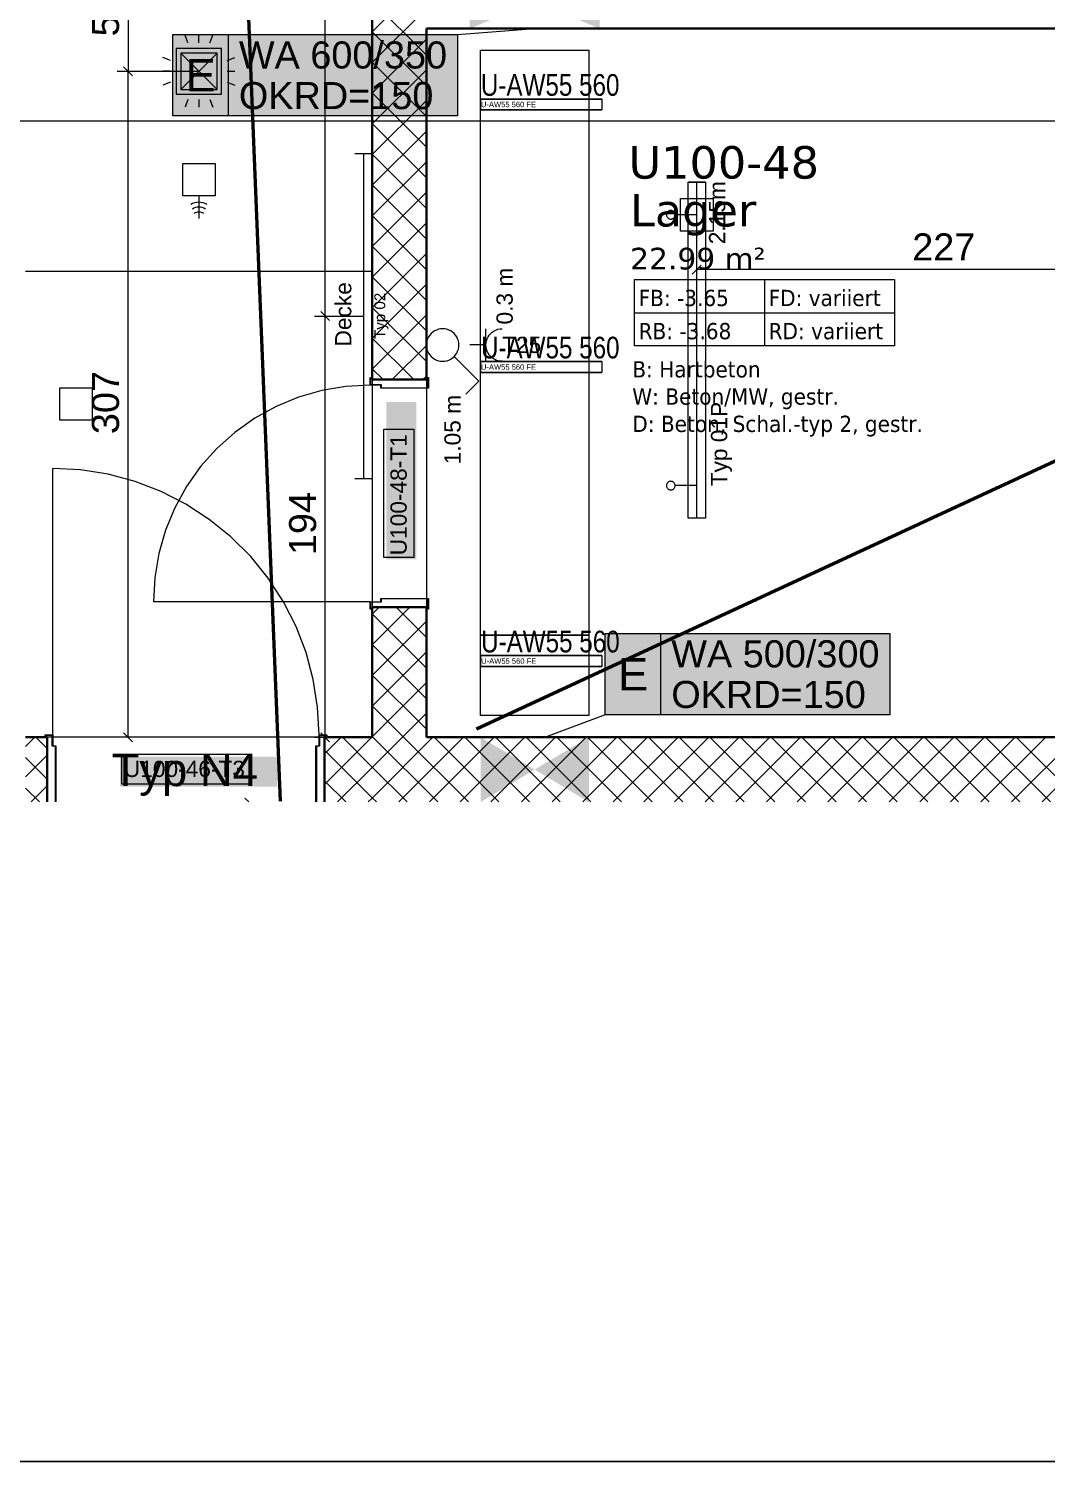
# Model space of a CAD drawing. Extents: x -1132 to 613, y -179 to 712.
# Drawn here: x -123.9 to -30, y -174.5 to -42.2 of the extents above; entities that cross this region are included whole.
import ezdxf
from ezdxf.lldxf.tags import DXFTag

# ---------------------------------------------------------------- set-up
doc = ezdxf.new("R2010")
doc.units = 0
doc.layers.get('0').update_dxf_attribs({"lineweight": 13})
for name, color, linetype, lineweight in [('A-AREA-____-IDEN', 7, 'Continuous', 5), ('A-DOOR-____-IDEN', 7, 'Continuous', 5), ('A-DOOR-____-OTLN', 7, 'Continuous', 9), ('A-DOOR-FRAM-MCUT', 7, 'Continuous', 9), ('A-DOOR-OPNG-OTLN', 7, 'Continuous', 9), ('A-FLOR-____-OTLN', 7, 'Continuous', 9), ('A-WALL-____-MCUT', 7, 'Continuous', 35), ('A-WALL-____-PATT', 7, 'Continuous', 35), ('S-GRID-____-OTLN', 7, 'Continuous', 5)]:
    doc.layers.add(name, color=color, linetype=linetype, lineweight=lineweight)
for name, color, linetype, lineweight, true_color in [('EL01_VVV_Mass', 7, 'Continuous', 13, 0xb2b200), ('EL01_WAN_Aussparung Wand', 7, 'Continuous', 13, 0x7f5f3f), ('EL01_WAN_Aussparung Wand Text', 7, 'Continuous', 13, 0x7f5f3f), ('EL01_WAN_Feuwehrfunktantenne', 7, 'Continuous', 13, 0x993300), ('EL01_WAN_Kraft', 1, 'Continuous', 13, 0xff0000), ('EL01_WAN_Leuchten', 7, 'Continuous', 13, 0x0080ff), ('EL01_WAN_Leuchtentyp', 7, 'Continuous', 13, 0x0099ff), ('EL01_WAN_Licht', 7, 'Continuous', 13, 0x0080ff), ('EL01_WAN_Notbeleuchtungentyp', 7, 'Continuous', 13, 0x009900), ('EL01_WAN_Trassen', 40, 'Continuous', 13, 0xffbf00), ('EL01_WAN_Trassen Befestigung', 7, 'Continuous', 13, 0xb2b200), ('X_Geometrie', 3, 'Continuous', 50, 0x00ff00)]:
    doc.layers.add(name, color=color, linetype=linetype, lineweight=lineweight, true_color=true_color)
doc.styles.get("Standard").update_dxf_attribs({"font": 'arial.ttf'})
tags = doc.linetypes.add('_Rasterlinie_', pattern=[0.375, 0.2, -0.05, 0.075, -0.05]).pattern_tags.tags
tags[10:11] = [DXFTag(74, 4), DXFTag(75, 0), DXFTag(340, '0'), DXFTag(46, 1.0), DXFTag(50, 0.0), DXFTag(44, 0.0), DXFTag(45, 0.0)]
tags[8:9] = [DXFTag(74, 4), DXFTag(75, 0), DXFTag(340, '0'), DXFTag(46, 1.0), DXFTag(50, 0.0), DXFTag(44, 0.0), DXFTag(45, 0.0)]
tags[6:7] = [DXFTag(74, 4), DXFTag(75, 0), DXFTag(340, '0'), DXFTag(46, 1.0), DXFTag(50, 0.0), DXFTag(44, 0.0), DXFTag(45, 0.0)]
tags[4:5] = [DXFTag(74, 4), DXFTag(75, 0), DXFTag(340, '0'), DXFTag(46, 1.0), DXFTag(50, 0.0), DXFTag(44, 0.0), DXFTag(45, 0.0)]
tags = doc.linetypes.add('Grundrissdarstellung Sturz', pattern=[0.25, 0.15, -0.05, 0, -0.05]).pattern_tags.tags
tags[10:11] = [DXFTag(74, 4), DXFTag(75, 0), DXFTag(340, '0'), DXFTag(46, 1.0), DXFTag(50, 0.0), DXFTag(44, 0.0), DXFTag(45, 0.0)]
tags[8:9] = [DXFTag(74, 4), DXFTag(75, 0), DXFTag(340, '0'), DXFTag(46, 1.0), DXFTag(50, 0.0), DXFTag(44, 0.0), DXFTag(45, 0.0)]
tags[6:7] = [DXFTag(74, 4), DXFTag(75, 0), DXFTag(340, '0'), DXFTag(46, 1.0), DXFTag(50, 0.0), DXFTag(44, 0.0), DXFTag(45, 0.0)]
tags[4:5] = [DXFTag(74, 4), DXFTag(75, 0), DXFTag(340, '0'), DXFTag(46, 1.0), DXFTag(50, 0.0), DXFTag(44, 0.0), DXFTag(45, 0.0)]

# ---------------------------------------------------------------- blocks, each defined once
blk = doc.blocks.new('Referenz-A0UNPDE96I', base_point=(-1115.89, -117.37))
at = {"layer": 'A-AREA-____-IDEN', "color": 0, "linetype": 'Continuous', "ltscale": 0.13}
for p, q in [((-68.01, -65.37), (-44.01, -65.37)), ((-68.01, -71.5), (-68.01, -65.37)), ((-56.01, -65.37), (-56.01, -71.5)), ((-44.01, -65.37), (-44.01, -71.5)), ((-68.01, -68.44), (-44.01, -68.44)), ((-44.01, -71.5), (-68.01, -71.5))]:
    blk.add_line(p, q, dxfattribs=at)
at = {"layer": 'A-DOOR-____-IDEN', "color": 0, "linetype": 'Continuous', "ltscale": 0.13}
for p, q in [((-91.15, -91.04), (-91.15, -79.2)), ((-91.15, -79.2), (-88.37, -79.2)), ((-88.37, -79.2), (-88.37, -91.04)), ((-88.37, -91.04), (-91.15, -91.04)), ((-115.34, -109.19), (-103.5, -109.19)), ((-115.34, -111.97), (-115.34, -109.19)), ((-103.5, -109.19), (-103.5, -111.97)), ((-103.5, -111.97), (-115.34, -111.97))]:
    blk.add_line(p, q, dxfattribs=at)
at = {"layer": 'A-DOOR-____-IDEN', "color": 7, "linetype": 'Continuous', "ltscale": 0.13, "true_color": 0xffffff}
for points in [[(-90.91, -91.22), (-88.15, -91.22), (-90.91, -76.68)], [(-88.15, -91.22), (-90.91, -76.68), (-88.15, -76.68)], [(-115.51, -112.19), (-100.97, -112.19), (-115.51, -109.43)], [(-100.97, -112.19), (-115.51, -109.43), (-100.97, -109.43)]]:
    blk.add_solid(points, dxfattribs=at)
at = {"layer": 'A-DOOR-____-OTLN', "color": 0, "linetype": 'Grundrissdarstellung Sturz', "ltscale": 0.13}
for p, q in [((-92.21, -74.62), (-92.21, -95.62)), ((-87.21, -74.62), (-87.21, -95.62))]:
    blk.add_line(p, q, dxfattribs=at)
at = {"layer": 'A-DOOR-FRAM-MCUT', "color": 0, "linetype": 'Continuous', "ltscale": 0.13}
for p, q in [((-92.41, -74.42), (-92.21, -74.42)), ((-92.41, -75.12), (-92.41, -74.42)), ((-91.41, -75.12), (-92.41, -75.12)), ((-92.37, -74.46), (-92.37, -75.08)), ((-92.21, -74.46), (-92.37, -74.46)), ((-92.37, -75.08), (-91.37, -75.08)), ((-91.41, -75.42), (-91.41, -75.12)), ((-91.37, -75.08), (-91.37, -75.38)), ((-91.37, -75.38), (-87.05, -75.38)), ((-87.21, -74.42), (-87.01, -74.42)), ((-87.05, -74.46), (-87.21, -74.46)), ((-87.05, -75.38), (-87.05, -74.46)), ((-87.01, -74.42), (-87.01, -75.42)), ((-87.01, -75.42), (-91.41, -75.42)), ((-92.41, -95.12), (-91.41, -95.12)), ((-92.41, -95.82), (-92.41, -95.12)), ((-92.37, -95.16), (-92.37, -95.78)), ((-91.37, -95.16), (-92.37, -95.16)), ((-91.41, -94.82), (-87.01, -94.82)), ((-91.41, -95.12), (-91.41, -94.82)), ((-91.37, -94.86), (-91.37, -95.16)), ((-87.05, -94.86), (-91.37, -94.86)), ((-87.05, -95.78), (-87.05, -94.86)), ((-87.01, -94.82), (-87.01, -95.82)), ((-92.21, -95.82), (-92.41, -95.82)), ((-92.37, -95.78), (-92.21, -95.78)), ((-87.21, -95.78), (-87.05, -95.78)), ((-87.01, -95.82), (-87.21, -95.82)), ((-122.41, -107.62), (-122.41, -107.42)), ((-122.41, -107.42), (-121.71, -107.42)), ((-122.37, -107.46), (-122.37, -107.62)), ((-121.75, -107.46), (-122.37, -107.46)), ((-121.75, -108.46), (-121.75, -107.46)), ((-121.71, -107.42), (-121.71, -108.42)), ((-121.71, -108.42), (-121.41, -108.42)), ((-121.41, -108.42), (-121.41, -113.6)), ((-97.41, -108.42), (-97.11, -108.42)), ((-97.41, -113.6), (-97.41, -108.42)), ((-97.11, -108.42), (-97.11, -107.42)), ((-97.11, -107.42), (-96.41, -107.42)), ((-97.07, -107.46), (-97.07, -108.46)), ((-96.45, -107.46), (-97.07, -107.46)), ((-96.45, -107.62), (-96.45, -107.46)), ((-96.41, -107.42), (-96.41, -107.62)), ((-121.45, -108.46), (-121.75, -108.46)), ((-121.45, -113.6), (-121.45, -108.46)), ((-97.37, -108.46), (-97.37, -113.6)), ((-97.07, -108.46), (-97.37, -108.46))]:
    blk.add_line(p, q, dxfattribs=at)
at = {"layer": 'A-DOOR-OPNG-OTLN', "color": 0, "linetype": 'Continuous', "ltscale": 0.13}
for p, q in [((-94.65, -75.25), (-96.87, -75.62)), ((-92.41, -75.12), (-94.65, -75.25)), ((-99.02, -76.24), (-101.09, -77.1)), ((-96.87, -75.62), (-99.02, -76.24)), ((-101.09, -77.1), (-103.06, -78.19)), ((-103.06, -78.19), (-104.88, -79.49)), ((-104.88, -79.49), (-106.56, -80.98)), ((-106.56, -80.98), (-108.05, -82.65)), ((-121.71, -107.42), (-121.71, -82.82)), ((-119.14, -82.96), (-121.71, -82.82)), ((-116.6, -83.36), (-119.14, -82.96)), ((-108.05, -82.65), (-109.35, -84.48)), ((-114.11, -84.03), (-116.6, -83.36)), ((-111.71, -84.95), (-114.11, -84.03)), ((-109.35, -84.48), (-110.43, -86.44)), ((-109.41, -86.12), (-111.71, -84.95)), ((-110.43, -86.44), (-111.29, -88.52)), ((-107.26, -87.52), (-109.41, -86.12)), ((-111.29, -88.52), (-111.91, -90.67)), ((-105.25, -89.14), (-107.26, -87.52)), ((-103.43, -90.96), (-105.25, -89.14)), ((-111.91, -90.67), (-112.29, -92.88)), ((-101.81, -92.96), (-103.43, -90.96)), ((-112.29, -92.88), (-112.41, -95.12)), ((-100.41, -95.12), (-101.81, -92.96)), ((-92.41, -95.12), (-112.41, -95.12)), ((-99.24, -97.42), (-100.41, -95.12)), ((-98.32, -99.82), (-99.24, -97.42)), ((-97.65, -102.31), (-98.32, -99.82)), ((-97.25, -104.85), (-97.65, -102.31)), ((-97.11, -107.42), (-97.25, -104.85))]:
    blk.add_line(p, q, dxfattribs=at)
at = {"layer": 'A-FLOR-____-OTLN', "color": 0, "linetype": 'Continuous', "ltscale": 0.13}
for p, q in [((-92.21, -64.63), (-124.21, -64.63)), ((-92.21, -74.62), (-92.21, -75.08)), ((-92.21, -75.12), (-92.21, -95.12)), ((-87.21, -74.62), (-87.21, -75.38)), ((-87.21, -75.42), (-87.21, -94.82)), ((-92.21, -95.16), (-92.21, -95.62)), ((-87.21, -94.86), (-87.21, -95.62)), ((-121.75, -107.62), (-122.21, -107.62)), ((-97.11, -107.62), (-121.71, -107.62)), ((-96.61, -107.62), (-97.07, -107.62))]:
    blk.add_line(p, q, dxfattribs=at)
at = {"layer": 'A-WALL-____-MCUT', "color": 0, "linetype": 'Continuous', "ltscale": 0.35}
for p, q in [((-92.21, 74.18), (-92.21, -74.62)), ((-87.21, -74.62), (-87.21, -42.22)), ((-87.21, -42.22), (53.39, -42.22)), ((-92.21, -74.62), (-87.21, -74.62)), ((-87.21, -95.62), (-92.21, -95.62)), ((-92.21, -95.62), (-92.21, -107.62)), ((-87.21, -107.62), (-87.21, -95.62)), ((-122.21, -107.62), (-124.21, -107.62)), ((-122.21, -113.6), (-122.21, -107.62)), ((-92.21, -107.62), (-96.61, -107.62)), ((-96.61, -107.62), (-96.61, -113.6)), ((53.39, -107.62), (-87.21, -107.62))]:
    blk.add_line(p, q, dxfattribs=at)
at = {"layer": 'A-WALL-____-PATT', "color": 0, "linetype": 'Continuous', "lineweight": 9, "ltscale": 0.13}
for p, q in [((-92.21, -42.52), (-87.21, -37.52)), ((-87.21, -44.67), (-92.21, -39.67)), ((-92.21, -45.35), (-87.21, -40.35)), ((-87.21, -47.5), (-92.21, -42.5)), ((-92.21, -48.18), (-87.21, -43.18)), ((-87.21, -50.33), (-92.21, -45.33)), ((-92.21, -51.01), (-87.21, -46.01)), ((-87.21, -53.15), (-92.21, -48.15)), ((-92.21, -53.84), (-87.21, -48.84)), ((-87.21, -55.98), (-92.21, -50.98)), ((-92.21, -56.67), (-87.21, -51.67)), ((-87.21, -58.81), (-92.21, -53.81)), ((-92.21, -59.5), (-87.21, -54.5)), ((-87.21, -61.64), (-92.21, -56.64)), ((-92.21, -62.32), (-87.21, -57.32)), ((-87.21, -64.47), (-92.21, -59.47)), ((-92.21, -65.15), (-87.21, -60.15)), ((-87.21, -67.3), (-92.21, -62.3)), ((-92.21, -67.98), (-87.21, -62.98)), ((-87.21, -70.13), (-92.21, -65.13)), ((-92.21, -70.81), (-87.21, -65.81)), ((-87.21, -72.95), (-92.21, -67.95)), ((-92.21, -73.64), (-87.21, -68.64)), ((-88.38, -74.62), (-92.21, -70.78)), ((-90.37, -74.62), (-87.21, -71.47)), ((-91.2, -74.62), (-92.21, -73.61)), ((-87.54, -74.62), (-87.21, -74.29)), ((-92.21, -96.26), (-91.57, -95.62)), ((-92.21, -99.09), (-88.74, -95.62)), ((-87.21, -101.24), (-92.21, -96.24)), ((-87.21, -98.41), (-90, -95.62)), ((-92.21, -101.92), (-87.21, -96.92)), ((-87.21, -104.07), (-92.21, -99.07)), ((-92.21, -104.75), (-87.21, -99.75)), ((-87.21, -106.9), (-92.21, -101.9)), ((-92.21, -107.58), (-87.21, -102.58)), ((-89.32, -107.62), (-92.21, -104.72)), ((-89.43, -107.62), (-87.21, -105.41)), ((-124.21, -108.47), (-123.37, -107.62)), ((-122.21, -108.66), (-123.26, -107.62)), ((-96.61, -109.15), (-95.09, -107.62)), ((-96.61, -111.98), (-92.26, -107.62)), ((-92.21, -110.38), (-94.97, -107.62)), ((-92.14, -107.62), (-92.21, -107.55)), ((-92.21, -110.41), (-89.43, -107.62)), ((-92.21, -113.24), (-86.6, -107.62)), ((-86.16, -113.6), (-92.14, -107.62)), ((-89.75, -113.6), (-83.77, -107.62)), ((-83.33, -113.6), (-89.32, -107.62)), ((-86.93, -113.6), (-80.94, -107.62)), ((-80.51, -113.6), (-86.49, -107.62)), ((-84.1, -113.6), (-78.12, -107.62)), ((-77.68, -113.6), (-83.66, -107.62)), ((-81.27, -113.6), (-75.29, -107.62)), ((-74.85, -113.6), (-80.83, -107.62)), ((-78.44, -113.6), (-72.46, -107.62)), ((-72.02, -113.6), (-78, -107.62)), ((-75.61, -113.6), (-69.63, -107.62)), ((-69.19, -113.6), (-75.17, -107.62)), ((-72.78, -113.6), (-66.8, -107.62)), ((-66.36, -113.6), (-72.35, -107.62)), ((-69.96, -113.6), (-63.97, -107.62)), ((-63.54, -113.6), (-69.52, -107.62)), ((-67.13, -113.6), (-61.15, -107.62)), ((-60.71, -113.6), (-66.69, -107.62)), ((-64.3, -113.6), (-58.32, -107.62)), ((-57.88, -113.6), (-63.86, -107.62)), ((-61.47, -113.6), (-55.49, -107.62)), ((-55.05, -113.6), (-61.03, -107.62)), ((-58.64, -113.6), (-52.66, -107.62)), ((-52.22, -113.6), (-58.2, -107.62)), ((-55.81, -113.6), (-49.83, -107.62)), ((-49.39, -113.6), (-55.38, -107.62)), ((-52.98, -113.6), (-47, -107.62)), ((-46.57, -113.6), (-52.55, -107.62)), ((-50.16, -113.6), (-44.17, -107.62)), ((-43.74, -113.6), (-49.72, -107.62)), ((-47.33, -113.6), (-41.35, -107.62)), ((-40.91, -113.6), (-46.89, -107.62)), ((-44.5, -113.6), (-38.52, -107.62)), ((-38.08, -113.6), (-44.06, -107.62)), ((-41.67, -113.6), (-35.69, -107.62)), ((-35.25, -113.6), (-41.23, -107.62)), ((-38.84, -113.6), (-32.86, -107.62)), ((-32.42, -113.6), (-38.4, -107.62)), ((-36.01, -113.6), (-30.03, -107.62)), ((-29.59, -113.6), (-35.58, -107.62)), ((-33.19, -113.6), (-27.2, -107.62)), ((-26.77, -113.6), (-32.75, -107.62)), ((-30.36, -113.6), (-24.38, -107.62)), ((-124.21, -111.29), (-122.21, -109.29)), ((-122.21, -111.49), (-124.21, -109.49)), ((-92.21, -113.21), (-96.61, -108.81)), ((-95.41, -113.6), (-92.21, -110.41)), ((-88.99, -113.6), (-92.21, -110.38)), ((-122.93, -113.6), (-124.21, -112.32)), ((-123.7, -113.6), (-122.21, -112.12)), ((-94.65, -113.6), (-96.61, -111.64)), ((-92.58, -113.6), (-92.21, -113.24)), ((-91.82, -113.6), (-92.21, -113.21))]:
    blk.add_line(p, q, dxfattribs=at)
at = {"layer": 'S-GRID-____-OTLN', "color": 0, "linetype": '_Rasterlinie_', "ltscale": 0.13}
blk.add_line((-1107.61, -50.72), (103.38, -50.72), dxfattribs=at)
at = {"layer": 'X_Geometrie', "color": 0, "linetype": 'Continuous', "ltscale": 0.5}
for p, q in [((-121.42, 396.72), (-100.7, -113.53)), ((-82.58, -106.84), (46.88, -46.93))]:
    blk.add_line(p, q, dxfattribs=at)
at = {"layer": 'A-AREA-____-IDEN', "color": 0, "linetype": 'Continuous', "ltscale": 0.13, "attachment_point": 1}
for s, insert, char_height in [('{\\fVerdana;U100-48}', (-68.55, -53.06), 3), ('{\\fVerdana;Lager}', (-68.41, -57.48), 3), ('{\\fVerdana;22.99 m²}', (-68.4, -62.45), 2), ('{\\W0.9;\\fVerdana;FB: -3.65}', (-67.62, -66.33), 1.5), ('{\\W0.9;\\fVerdana;FD: variiert}', (-55.62, -66.33), 1.5), ('{\\W0.9;\\fVerdana;RB: -3.68}', (-67.62, -69.39), 1.5), ('{\\W0.9;\\fVerdana;RD: variiert}', (-55.62, -69.39), 1.5), ('{\\W0.9;\\fVerdana;B: Hartbeton}', (-68.2, -72.92), 1.5), ('{\\W0.9;\\fVerdana;W: Beton/MW, gestr.}', (-68.2, -75.43), 1.5), ('{\\W0.9;\\fVerdana;D: Beton, Schal.-typ 2, gestr.}', (-68.2, -77.95), 1.5)]:
    blk.add_mtext(s, dxfattribs=dict(at, insert=insert, char_height=char_height))
at = {"layer": 'A-DOOR-____-IDEN', "color": 0, "linetype": 'Continuous', "ltscale": 0.13, "insert": (-90.53, -90.84), "char_height": 1.5, "attachment_point": 1, "rotation": 90}
blk.add_mtext('{\\fArial;U100-48-T1}', dxfattribs=at)
at = {"layer": 'A-DOOR-____-IDEN', "color": 0, "linetype": 'Continuous', "ltscale": 0.13, "insert": (-115.14, -109.8), "char_height": 1.5, "attachment_point": 1}
blk.add_mtext('{\\fArial;U100-46-T3}', dxfattribs=at)
blk = doc.blocks.new('Wanddurchbruch-A0UNPDHT6I', base_point=(-82.21, -113.62))
at = {"color": 0, "linetype": 'ByBlock', "lineweight": -2, "ltscale": 0.13}
blk.add_line((-72.21, -107.62), (-82.21, -107.62), dxfattribs=at)
for points in [[(-82.21, -110.62), (-77.21, -110.62), (-82.21, -107.62)], [(-77.21, -110.62), (-72.21, -110.62), (-72.21, -107.62)], [(-82.21, -113.6), (-82.18, -113.6), (-82.21, -110.62)], [(-82.18, -113.6), (-82.21, -110.62), (-77.21, -110.62)], [(-72.24, -113.6), (-72.21, -113.6), (-77.21, -110.62)], [(-72.21, -113.6), (-77.21, -110.62), (-72.21, -110.62)]]:
    blk.add_solid(points, dxfattribs=at)
blk = doc.blocks.new('Durchbruch beschriften-A0UNPDHV6I', base_point=(-76.21, -107.62))
at = {"color": 0, "linetype": 'ByBlock', "lineweight": -2, "ltscale": 0.13}
for p, q in [((-70.7, -105.56), (-70.7, -98.06)), ((-70.7, -98.06), (-44.43, -98.06)), ((-65.57, -105.56), (-65.57, -98.06)), ((-44.43, -98.06), (-44.43, -105.56)), ((-70.7, -105.56), (-76.21, -107.62)), ((-44.43, -105.56), (-70.7, -105.56))]:
    blk.add_line(p, q, dxfattribs=at)
at = {"color": 7, "linetype": 'ByBlock', "lineweight": -2, "ltscale": 0.13, "true_color": 0xffffff}
for points in [[(-44.43, -105.56), (-70.7, -105.56), (-44.43, -98.06)], [(-70.7, -105.56), (-44.43, -98.06), (-70.7, -98.06)], [(-44.43, -98.06), (-70.7, -98.06), (-70.7, -98.06)], [(-44.43, -105.56), (-44.43, -105.56), (-70.7, -105.56)]]:
    blk.add_solid(points, dxfattribs=at)
at = {"color": 0, "linetype": 'ByBlock', "lineweight": -2, "ltscale": 0.13, "char_height": 2.5, "attachment_point": 1}
for s, insert in [('{\\fArial; WA 500/300 }', (-65.57, -98.68)), ('{\\fArial; OKRD=150 }', (-65.57, -102.43))]:
    blk.add_mtext(s, dxfattribs=dict(at, insert=insert))
at = {"color": 40, "linetype": 'ByBlock', "lineweight": -2, "ltscale": 0.13, "true_color": 0xffbf00, "insert": (-69.53, -100.31), "char_height": 3, "attachment_point": 1}
blk.add_mtext('{\\fArial;E}', dxfattribs=at)
blk = doc.blocks.new('Kabelkanal-A0UNPDJX6I', base_point=(-82.21, -98.22))
at = {"color": 0, "linetype": 'ByBlock', "lineweight": -2, "ltscale": 0.13}
for p, q in [((-82.21, -44.22), (-72.21, -44.22)), ((-82.21, -98.22), (-82.21, -44.22)), ((-72.21, -44.22), (-72.21, -98.22)), ((-72.21, -98.22), (-82.21, -98.22))]:
    blk.add_line(p, q, dxfattribs=at)
blk = doc.blocks.new('Wanddurchbruch-A0UNPDKN6I', base_point=(-83.21, -42.22))
at = {"color": 0, "linetype": 'ByBlock', "lineweight": -2, "ltscale": 0.13}
for p, q in [((-71.21, -37.22), (-83.21, -37.22)), ((-71.21, -42.22), (-83.21, -42.22))]:
    blk.add_line(p, q, dxfattribs=at)
for points in [[(-77.21, -39.72), (-83.21, -39.72), (-83.21, -37.22)], [(-71.21, -39.72), (-77.21, -39.72), (-71.21, -37.22)], [(-83.21, -42.22), (-77.21, -39.72), (-83.21, -39.72)], [(-71.21, -42.22), (-71.21, -39.72), (-77.21, -39.72)]]:
    blk.add_solid(points, dxfattribs=at)
blk = doc.blocks.new('Durchbruch beschriften-A0UNPDKP6I', base_point=(-110.61, -50.27))
at = {"color": 0, "linetype": 'ByBlock', "lineweight": -2, "ltscale": 0.13}
for p, q in [((-84.34, -42.77), (-77.21, -42.22)), ((-110.61, -50.27), (-110.61, -42.77)), ((-110.61, -42.77), (-84.34, -42.77)), ((-105.49, -50.27), (-105.49, -42.77)), ((-84.34, -42.77), (-84.34, -50.27)), ((-84.34, -50.27), (-110.61, -50.27))]:
    blk.add_line(p, q, dxfattribs=at)
at = {"color": 7, "linetype": 'ByBlock', "lineweight": -2, "ltscale": 0.13, "true_color": 0xffffff}
for points in [[(-84.34, -50.27), (-110.61, -50.27), (-84.34, -42.77)], [(-110.61, -50.27), (-84.34, -42.77), (-110.61, -42.77)], [(-84.34, -42.77), (-110.61, -42.77), (-110.61, -42.77)], [(-84.34, -50.27), (-84.34, -50.27), (-110.61, -50.27)]]:
    blk.add_solid(points, dxfattribs=at)
at = {"color": 0, "linetype": 'ByBlock', "lineweight": -2, "ltscale": 0.13, "char_height": 2.5, "attachment_point": 1}
for s, insert in [('{\\fArial; WA 600/350 }', (-105.49, -43.4)), ('{\\fArial; OKRD=150 }', (-105.49, -47.15))]:
    blk.add_mtext(s, dxfattribs=dict(at, insert=insert))
at = {"color": 40, "linetype": 'ByBlock', "lineweight": -2, "ltscale": 0.13, "true_color": 0xffbf00, "insert": (-109.45, -45.02), "char_height": 3, "attachment_point": 1}
blk.add_mtext('{\\fArial;E}', dxfattribs=at)
blk = doc.blocks.new('IfcObject-A0UNPDLH6I', base_point=(-82.22, -73.96))
at = {"layer": 'EL01_WAN_Trassen', "linetype": 'ByBlock', "lineweight": -2, "ltscale": 0.13}
for p, q in [((-82.22, -72.96), (-82.22, -73.96)), ((-82.22, -72.96), (-82.22, -73.96)), ((-82.22, -72.96), (-71.02, -72.96)), ((-71.02, -72.96), (-82.22, -72.96)), ((-82.22, -72.96), (-82.22, -72.96)), ((-82.22, -73.96), (-71.02, -73.96)), ((-71.02, -73.96), (-82.22, -73.96)), ((-82.22, -73.96), (-82.22, -73.96)), ((-71.02, -72.96), (-71.02, -73.96)), ((-71.02, -72.96), (-71.02, -73.96)), ((-71.02, -72.96), (-71.02, -72.96)), ((-71.02, -73.96), (-71.02, -73.96))]:
    blk.add_line(p, q, dxfattribs=at)
at = {"layer": 'EL01_WAN_Trassen', "lineweight": -2, "attachment_point": 1}
for s, insert, char_height in [('{\\W0.8;\\fArial;U-AW55 560}', (-82.17, -70.66), 2), ('{\\fArial;U-AW55 560 FE}', (-82.17, -73.21), 0.5)]:
    blk.add_mtext(s, dxfattribs=dict(at, insert=insert, char_height=char_height))
blk = doc.blocks.new('IfcObject-A0UNPDLT6I', base_point=(-82.21, -101.1))
at = {"layer": 'EL01_WAN_Trassen', "linetype": 'ByBlock', "lineweight": -2, "ltscale": 0.13}
for p, q in [((-82.21, -100.1), (-82.21, -101.1)), ((-82.21, -100.1), (-82.21, -101.1)), ((-82.21, -100.1), (-71.01, -100.1)), ((-71.01, -100.1), (-82.21, -100.1)), ((-82.21, -100.1), (-82.21, -100.1)), ((-71.01, -100.1), (-71.01, -101.1)), ((-71.01, -100.1), (-71.01, -101.1)), ((-71.01, -100.1), (-71.01, -100.1)), ((-82.21, -101.1), (-71.01, -101.1)), ((-71.01, -101.1), (-82.21, -101.1)), ((-82.21, -101.1), (-82.21, -101.1)), ((-71.01, -101.1), (-71.01, -101.1))]:
    blk.add_line(p, q, dxfattribs=at)
at = {"layer": 'EL01_WAN_Trassen', "lineweight": -2, "attachment_point": 1}
for s, insert, char_height in [('{\\W0.8;\\fArial;U-AW55 560}', (-82.16, -97.8), 2), ('{\\fArial;U-AW55 560 FE}', (-82.15, -100.35), 0.5)]:
    blk.add_mtext(s, dxfattribs=dict(at, insert=insert, char_height=char_height))
blk = doc.blocks.new('Kabelkanal-A0UNPDLX6I', base_point=(-82.21, -105.62))
at = {"color": 0, "linetype": 'ByBlock', "lineweight": -2, "ltscale": 0.13}
for p, q in [((-82.21, -98.22), (-72.21, -98.22)), ((-82.21, -105.62), (-82.21, -98.22)), ((-72.21, -98.22), (-72.21, -105.62)), ((-72.21, -105.62), (-82.21, -105.62))]:
    blk.add_line(p, q, dxfattribs=at)
blk = doc.blocks.new('IfcObject-A0UNPDRJ6I', base_point=(-82.22, -49.72))
at = {"layer": 'EL01_WAN_Trassen', "linetype": 'ByBlock', "lineweight": -2, "ltscale": 0.13}
for p, q in [((-82.22, -48.72), (-82.22, -49.72)), ((-82.22, -48.72), (-82.22, -49.72)), ((-82.22, -48.72), (-71.02, -48.72)), ((-71.02, -48.72), (-82.22, -48.72)), ((-82.22, -48.72), (-82.22, -48.72)), ((-71.02, -48.72), (-71.02, -49.72)), ((-71.02, -48.72), (-71.02, -49.72)), ((-71.02, -48.72), (-71.02, -48.72)), ((-82.22, -49.72), (-71.02, -49.72)), ((-71.02, -49.72), (-82.22, -49.72)), ((-82.22, -49.72), (-82.22, -49.72)), ((-71.02, -49.72), (-71.02, -49.72))]:
    blk.add_line(p, q, dxfattribs=at)
at = {"layer": 'EL01_WAN_Trassen', "lineweight": -2, "attachment_point": 1}
for s, insert, char_height in [('{\\W0.8;\\fArial;U-AW55 560}', (-82.18, -46.42), 2), ('{\\fArial;U-AW55 560 FE}', (-82.17, -48.97), 0.5)]:
    blk.add_mtext(s, dxfattribs=dict(at, insert=insert, char_height=char_height))
blk = doc.blocks.new('Deckendose UP-A0UNPDUJ6I', base_point=(-63.75, -60.9))
at = {"color": 0, "lineweight": -2}
for p, q in [((-63.75, -60.9), (-63.75, -57.9)), ((-63.75, -57.9), (-60.75, -57.9)), ((-60.75, -57.9), (-60.75, -60.9)), ((-60.75, -60.9), (-63.75, -60.9))]:
    blk.add_line(p, q, dxfattribs=at)
blk = doc.blocks.new('Maß-A0UNPE6T6I', base_point=(-124.21, -108.04))
at = {"color": 0, "lineweight": -2}
for p, q in [((-115.75, -46.16), (-108.21, -46.16)), ((-115.17, -45.74), (-114.34, -46.57)), ((-114.75, -107.62), (-114.75, -46.16)), ((-113.75, -107.62), (-124.21, -107.62)), ((-115.17, -107.21), (-114.34, -108.04))]:
    blk.add_line(p, q, dxfattribs=at)
at = {"color": 0, "lineweight": -2, "insert": (-118.09, -79.65), "char_height": 2.5, "attachment_point": 1, "rotation": 90}
blk.add_mtext('{\\fArial;307}', dxfattribs=at)
blk = doc.blocks.new('Maß-A0UNPEKH6I', base_point=(-118.09, -46.57))
at = {"color": 0, "lineweight": -2}
for p, q in [((-115.75, -36.16), (-108.21, -36.16)), ((-114.34, -36.57), (-115.17, -35.74)), ((-114.75, -36.16), (-114.75, -46.16)), ((-115.75, -46.16), (-108.21, -46.16)), ((-114.34, -46.57), (-115.17, -45.74))]:
    blk.add_line(p, q, dxfattribs=at)
at = {"color": 0, "lineweight": -2, "insert": (-118.09, -42.94), "char_height": 2.5, "attachment_point": 1, "rotation": 90}
blk.add_mtext('{\\fArial;50}', dxfattribs=at)
blk = doc.blocks.new('Maß-A0UNPF4L6I', base_point=(-62.66, -65.45))
at = {"color": 0, "lineweight": -2}
for p, q in [((-62.25, -65.45), (-62.25, -60.9)), ((-16.91, -65.45), (-16.91, -60.9)), ((-62.66, -64.87), (-61.83, -64.04)), ((-16.91, -64.45), (-62.25, -64.45)), ((-17.33, -64.87), (-16.5, -64.04))]:
    blk.add_line(p, q, dxfattribs=at)
at = {"color": 0, "lineweight": -2, "insert": (-42.36, -61.12), "char_height": 2.5, "attachment_point": 1}
blk.add_mtext('{\\fArial;227}', dxfattribs=at)
blk = doc.blocks.new('Leerdose Gr.I_ UP-A0UNPF8J6I', base_point=(-83.21, -72.92))
at = {"color": 0, "linetype": 'ByBlock', "lineweight": -2, "ltscale": 0.13}
for p, q in [((-81.71, -72.92), (-81.71, -69.92)), ((-80.96, -70.12), (-80.79, -70.04)), ((-80.79, -70.04), (-80.6, -69.97)), ((-80.6, -69.97), (-80.41, -69.93)), ((-80.41, -69.93), (-80.21, -69.92)), ((-81.71, -71.42), (-81.7, -71.23)), ((-81.7, -71.23), (-81.66, -71.03)), ((-81.66, -71.03), (-81.6, -70.85)), ((-81.6, -70.85), (-81.51, -70.67)), ((-81.51, -70.67), (-81.4, -70.51)), ((-81.4, -70.51), (-81.27, -70.36)), ((-81.27, -70.36), (-81.13, -70.23)), ((-81.13, -70.23), (-80.96, -70.12)), ((-81.71, -71.42), (-83.21, -71.42)), ((-81.7, -71.62), (-81.71, -71.42)), ((-81.66, -71.81), (-81.7, -71.62)), ((-81.6, -72), (-81.66, -71.81)), ((-81.51, -72.17), (-81.6, -72)), ((-81.4, -72.33), (-81.51, -72.17)), ((-81.27, -72.48), (-81.4, -72.33)), ((-81.13, -72.61), (-81.27, -72.48)), ((-80.96, -72.72), (-81.13, -72.61)), ((-80.79, -72.81), (-80.96, -72.72)), ((-80.6, -72.87), (-80.79, -72.81)), ((-80.41, -72.91), (-80.6, -72.87)), ((-80.21, -72.92), (-80.41, -72.91))]:
    blk.add_line(p, q, dxfattribs=at)
at = {"color": 0, "linetype": 'ByBlock', "lineweight": -2, "ltscale": 0.13, "insert": (-80.22, -70.66), "char_height": 1.5, "attachment_point": 1}
blk.add_mtext('{\\fArial;T25}', dxfattribs=at)
blk = doc.blocks.new('Absolute Höhe-A0UNPF8L6I', base_point=(-80.74, -69.53))
at = {"color": 0, "lineweight": -2, "insert": (-80.74, -69.53), "char_height": 1.5, "attachment_point": 1, "rotation": 90}
blk.add_mtext('{\\fArial;0.3 m}', dxfattribs=at)
blk = doc.blocks.new('Maß-A0UNPFET6I', base_point=(-103.97, -113.6))
at = {"color": 0, "lineweight": -2}
blk.add_line((-103.61, -113.6), (-103.97, -113.24), dxfattribs=at)
blk = doc.blocks.new('Typ 01P-A0UNPFFB6I', base_point=(-65.05, -87.42))
at = {"color": 0, "lineweight": -2}
for p, q in [((-63.05, -87.42), (-63.05, -56.38)), ((-63.05, -56.38), (-61.45, -56.38)), ((-61.45, -56.4), (-63.05, -56.4)), ((-62.25, -87.4), (-62.25, -56.4)), ((-61.45, -56.38), (-61.45, -87.42)), ((-65.04, -59.35), (-65.05, -59.4)), ((-65.05, -59.4), (-65.04, -59.45)), ((-65.03, -59.3), (-65.04, -59.35)), ((-65.04, -59.45), (-65.03, -59.51)), ((-65.02, -59.25), (-65.03, -59.3)), ((-65.03, -59.51), (-65.02, -59.55)), ((-64.99, -59.2), (-65.02, -59.25)), ((-64.96, -59.16), (-64.99, -59.2)), ((-64.93, -59.12), (-64.96, -59.16)), ((-64.89, -59.08), (-64.93, -59.12)), ((-64.85, -59.06), (-64.89, -59.08)), ((-64.8, -59.03), (-64.85, -59.06)), ((-64.75, -59.02), (-64.8, -59.03)), ((-64.7, -59.01), (-64.75, -59.02)), ((-64.65, -59), (-64.7, -59.01)), ((-64.59, -59.01), (-64.65, -59)), ((-64.54, -59.02), (-64.59, -59.01)), ((-64.49, -59.03), (-64.54, -59.02)), ((-64.45, -59.06), (-64.49, -59.03)), ((-64.4, -59.08), (-64.45, -59.06)), ((-64.36, -59.12), (-64.4, -59.08)), ((-64.33, -59.16), (-64.36, -59.12)), ((-64.3, -59.2), (-64.33, -59.16)), ((-64.28, -59.25), (-64.3, -59.2)), ((-64.26, -59.3), (-64.28, -59.25)), ((-64.28, -59.55), (-64.26, -59.51)), ((-64.25, -59.35), (-64.26, -59.3)), ((-64.26, -59.51), (-64.25, -59.45)), ((-64.25, -59.4), (-64.25, -59.35)), ((-62.25, -59.4), (-64.25, -59.4)), ((-64.25, -59.45), (-64.25, -59.4)), ((-65.02, -59.55), (-64.99, -59.6)), ((-64.99, -59.6), (-64.96, -59.65)), ((-64.96, -59.65), (-64.93, -59.68)), ((-64.93, -59.68), (-64.89, -59.72)), ((-64.89, -59.72), (-64.85, -59.75)), ((-64.85, -59.75), (-64.8, -59.77)), ((-64.8, -59.77), (-64.75, -59.79)), ((-64.75, -59.79), (-64.7, -59.8)), ((-64.7, -59.8), (-64.65, -59.8)), ((-64.65, -59.8), (-64.59, -59.8)), ((-64.59, -59.8), (-64.54, -59.79)), ((-64.54, -59.79), (-64.49, -59.77)), ((-64.49, -59.77), (-64.45, -59.75)), ((-64.45, -59.75), (-64.4, -59.72)), ((-64.4, -59.72), (-64.36, -59.68)), ((-64.36, -59.68), (-64.33, -59.65)), ((-64.33, -59.65), (-64.3, -59.6)), ((-64.3, -59.6), (-64.28, -59.55)), ((-65.04, -84.35), (-65.05, -84.4)), ((-65.05, -84.4), (-65.04, -84.45)), ((-65.03, -84.3), (-65.04, -84.35)), ((-65.04, -84.45), (-65.03, -84.51)), ((-65.02, -84.25), (-65.03, -84.3)), ((-65.03, -84.51), (-65.02, -84.55)), ((-64.99, -84.2), (-65.02, -84.25)), ((-65.02, -84.55), (-64.99, -84.6)), ((-64.96, -84.16), (-64.99, -84.2)), ((-64.99, -84.6), (-64.96, -84.65)), ((-64.93, -84.12), (-64.96, -84.16)), ((-64.89, -84.08), (-64.93, -84.12)), ((-64.85, -84.06), (-64.89, -84.08)), ((-64.8, -84.03), (-64.85, -84.06)), ((-64.75, -84.02), (-64.8, -84.03)), ((-64.7, -84.01), (-64.75, -84.02)), ((-64.65, -84), (-64.7, -84.01)), ((-64.59, -84.01), (-64.65, -84)), ((-64.54, -84.02), (-64.59, -84.01)), ((-64.49, -84.03), (-64.54, -84.02)), ((-64.45, -84.06), (-64.49, -84.03)), ((-64.4, -84.08), (-64.45, -84.06)), ((-64.36, -84.12), (-64.4, -84.08)), ((-64.33, -84.16), (-64.36, -84.12)), ((-64.3, -84.2), (-64.33, -84.16)), ((-64.33, -84.65), (-64.3, -84.6)), ((-64.28, -84.25), (-64.3, -84.2)), ((-64.3, -84.6), (-64.28, -84.55)), ((-64.26, -84.3), (-64.28, -84.25)), ((-64.28, -84.55), (-64.26, -84.51)), ((-64.25, -84.35), (-64.26, -84.3)), ((-64.26, -84.51), (-64.25, -84.45)), ((-64.25, -84.4), (-64.25, -84.35)), ((-62.25, -84.4), (-64.25, -84.4)), ((-64.25, -84.45), (-64.25, -84.4)), ((-64.96, -84.65), (-64.93, -84.68)), ((-64.93, -84.68), (-64.89, -84.72)), ((-64.89, -84.72), (-64.85, -84.75)), ((-64.85, -84.75), (-64.8, -84.77)), ((-64.8, -84.77), (-64.75, -84.79)), ((-64.75, -84.79), (-64.7, -84.8)), ((-64.7, -84.8), (-64.65, -84.8)), ((-64.65, -84.8), (-64.59, -84.8)), ((-64.59, -84.8), (-64.54, -84.79)), ((-64.54, -84.79), (-64.49, -84.77)), ((-64.49, -84.77), (-64.45, -84.75)), ((-64.45, -84.75), (-64.4, -84.72)), ((-64.4, -84.72), (-64.36, -84.68)), ((-64.36, -84.68), (-64.33, -84.65)), ((-61.45, -87.4), (-63.05, -87.4)), ((-61.45, -87.42), (-63.05, -87.42))]:
    blk.add_line(p, q, dxfattribs=at)
blk = doc.blocks.new('Bauteilbeschriftung-A0UNPFFD6I', base_point=(-61.12, -62.12))
at = {"color": 0, "linetype": 'ByBlock', "lineweight": -2, "ltscale": 0.13, "insert": (-61.12, -62.12), "char_height": 1.5, "attachment_point": 1, "rotation": 90}
blk.add_mtext('{\\fArial;2.15m}', dxfattribs=at)
blk = doc.blocks.new('Maß-A0UNPFL16I', base_point=(-99.89, -108.04))
at = {"color": 0, "lineweight": -2}
for p, q in [((-97.55, -68.75), (-93.01, -68.75)), ((-96.97, -68.33), (-96.14, -69.16)), ((-96.55, -107.62), (-96.55, -68.75)), ((-97.55, -107.62), (-92.21, -107.62)), ((-96.97, -107.21), (-96.14, -108.04))]:
    blk.add_line(p, q, dxfattribs=at)
at = {"color": 0, "lineweight": -2, "insert": (-99.89, -90.82), "char_height": 2.5, "attachment_point": 1, "rotation": 90}
blk.add_mtext('{\\fArial;194}', dxfattribs=at)
blk = doc.blocks.new('Bemerkung 1-A0UNPFN56I', base_point=(-116.27, -112.14))
at = {"color": 0, "lineweight": -2, "insert": (-116.27, -109.14), "char_height": 3, "attachment_point": 1}
blk.add_mtext('{\\fArial;Typ N4}', dxfattribs=at)
blk = doc.blocks.new('Maß-A0UNPFQZ6I', base_point=(-99.89, -69.16))
at = {"color": 0, "lineweight": -2}
for p, q in [((-96.97, 2.67), (-96.14, 1.84)), ((-97.55, 2.25), (-93.01, 2.25)), ((-96.55, -68.75), (-96.55, 2.25)), ((-97.55, -68.75), (-93.01, -68.75)), ((-96.97, -68.33), (-96.14, -69.16))]:
    blk.add_line(p, q, dxfattribs=at)
at = {"color": 0, "lineweight": -2, "insert": (-99.89, -36.02), "char_height": 2.5, "attachment_point": 1, "rotation": 90}
blk.add_mtext('{\\fArial;355}', dxfattribs=at)
blk = doc.blocks.new('Bewegungsmelder UP-A0UNPFV16I', base_point=(-111.53, -49.48))
at = {"color": 0, "lineweight": -2}
for p, q in [((-109.22, -43.54), (-109.49, -42.83)), ((-108.21, -43.54), (-108.21, -42.83)), ((-107.21, -43.54), (-106.94, -42.83)), ((-110.83, -45.15), (-111.53, -44.88)), ((-110.31, -44.06), (-110.31, -48.26)), ((-106.11, -44.06), (-110.31, -44.06)), ((-109.89, -44.48), (-109.89, -47.84)), ((-106.53, -44.48), (-109.89, -44.48)), ((-106.53, -47.84), (-109.89, -44.48)), ((-109.89, -47.84), (-106.53, -44.48)), ((-106.53, -47.84), (-106.53, -44.48)), ((-106.11, -48.26), (-106.11, -44.06)), ((-105.6, -45.15), (-104.89, -44.88)), ((-110.83, -46.16), (-111.53, -46.16)), ((-105.6, -46.16), (-104.89, -46.16)), ((-110.83, -47.16), (-111.53, -47.43)), ((-105.6, -47.16), (-104.89, -47.43)), ((-110.31, -48.26), (-106.11, -48.26)), ((-109.89, -47.84), (-106.53, -47.84)), ((-109.22, -48.77), (-109.49, -49.48)), ((-108.21, -48.77), (-108.21, -49.48)), ((-107.21, -48.77), (-106.94, -49.48))]:
    blk.add_line(p, q, dxfattribs=at)
blk = doc.blocks.new('Deckendose UP-A0UNPFWB6I', base_point=(-121.06, -78.37))
at = {"color": 0, "lineweight": -2}
for p, q in [((-121.06, -78.37), (-121.06, -75.37)), ((-121.06, -75.37), (-118.06, -75.37)), ((-118.06, -75.37), (-118.06, -78.37)), ((-118.06, -78.37), (-121.06, -78.37))]:
    blk.add_line(p, q, dxfattribs=at)
blk = doc.blocks.new('Funkempfänger-A0UNPFWN6I', base_point=(-109.71, -59.76))
at = {"color": 0, "lineweight": -2}
for p, q in [((-109.71, -54.66), (-106.71, -54.66)), ((-109.71, -57.66), (-109.71, -54.66)), ((-106.71, -54.66), (-106.71, -57.66)), ((-106.71, -57.66), (-109.71, -57.66)), ((-108.21, -57.66), (-108.21, -59.76)), ((-108.79, -58.37), (-108.96, -58.46)), ((-108.67, -58.8), (-108.81, -58.87)), ((-108.6, -58.3), (-108.79, -58.37)), ((-108.52, -58.74), (-108.67, -58.8)), ((-108.56, -59.23), (-108.66, -59.28)), ((-108.41, -58.26), (-108.6, -58.3)), ((-108.44, -59.19), (-108.56, -59.23)), ((-108.37, -58.71), (-108.52, -58.74)), ((-108.33, -59.16), (-108.44, -59.19)), ((-108.21, -58.25), (-108.41, -58.26)), ((-108.21, -58.7), (-108.37, -58.71)), ((-108.21, -59.16), (-108.33, -59.16)), ((-108.02, -58.26), (-108.21, -58.25)), ((-108.06, -58.71), (-108.21, -58.7)), ((-108.1, -59.16), (-108.21, -59.16)), ((-107.98, -59.19), (-108.1, -59.16)), ((-107.9, -58.74), (-108.06, -58.71)), ((-107.82, -58.3), (-108.02, -58.26)), ((-107.87, -59.23), (-107.98, -59.19)), ((-107.75, -58.8), (-107.9, -58.74)), ((-107.77, -59.28), (-107.87, -59.23)), ((-107.64, -58.37), (-107.82, -58.3)), ((-107.61, -58.87), (-107.75, -58.8)), ((-107.46, -58.46), (-107.64, -58.37))]:
    blk.add_line(p, q, dxfattribs=at)
blk = doc.blocks.new('LED-Langfeldleuchte 37W-A0UNPFZV6I', base_point=(-93.81, -83.75))
at = {"color": 0, "lineweight": -2}
for p, q in [((-93.81, -53.75), (-92.21, -53.75)), ((-93.01, -53.75), (-93.01, -83.75)), ((-93.81, -83.75), (-92.21, -83.75))]:
    blk.add_line(p, q, dxfattribs=at)
blk = doc.blocks.new('Absolute Höhe-A0UNPFZX6I', base_point=(-95.64, -71.56))
at = {"color": 0, "lineweight": -2, "insert": (-95.64, -71.56), "char_height": 1.5, "attachment_point": 1, "rotation": 90}
blk.add_mtext('{\\fArial;Decke}', dxfattribs=at)
blk = doc.blocks.new('Bemerkung 1-A0UNPFZZ6I', base_point=(-92.01, -70.87))
at = {"color": 0, "lineweight": -2, "insert": (-92.01, -70.87), "char_height": 1, "attachment_point": 1, "rotation": 90}
blk.add_mtext('{\\fArial;Typ 02}', dxfattribs=at)
blk = doc.blocks.new('Schalter_ Schema 0_ UP-A0UNPG7V6I', base_point=(-87.21, -75.96))
at = {"color": 0, "lineweight": -2}
for p, q in [((-86.29, -70.04), (-86.46, -70.12)), ((-86.1, -69.97), (-86.29, -70.04)), ((-85.91, -69.93), (-86.1, -69.97)), ((-85.71, -69.92), (-85.91, -69.93)), ((-85.52, -69.93), (-85.71, -69.92)), ((-85.32, -69.97), (-85.52, -69.93)), ((-85.14, -70.04), (-85.32, -69.97)), ((-84.96, -70.12), (-85.14, -70.04)), ((-87.2, -71.23), (-87.21, -71.42)), ((-87.16, -71.03), (-87.2, -71.23)), ((-87.1, -70.85), (-87.16, -71.03)), ((-87.01, -70.67), (-87.1, -70.85)), ((-86.9, -70.51), (-87.01, -70.67)), ((-86.77, -70.36), (-86.9, -70.51)), ((-86.63, -70.23), (-86.77, -70.36)), ((-86.46, -70.12), (-86.63, -70.23)), ((-84.8, -70.23), (-84.96, -70.12)), ((-84.65, -70.36), (-84.8, -70.23)), ((-84.52, -70.51), (-84.65, -70.36)), ((-84.41, -70.67), (-84.52, -70.51)), ((-84.33, -70.85), (-84.41, -70.67)), ((-84.26, -71.03), (-84.33, -70.85)), ((-84.23, -71.23), (-84.26, -71.03)), ((-84.21, -71.42), (-84.23, -71.23)), ((-87.21, -71.42), (-87.2, -71.62)), ((-87.2, -71.62), (-87.16, -71.81)), ((-87.16, -71.81), (-87.1, -72)), ((-87.1, -72), (-87.01, -72.17)), ((-87.01, -72.17), (-86.9, -72.33)), ((-86.9, -72.33), (-86.77, -72.48)), ((-86.77, -72.48), (-86.63, -72.61)), ((-86.63, -72.61), (-86.46, -72.72)), ((-86.46, -72.72), (-86.29, -72.81)), ((-85.14, -72.81), (-84.96, -72.72)), ((-84.96, -72.72), (-84.8, -72.61)), ((-84.8, -72.61), (-84.65, -72.48)), ((-84.65, -72.48), (-84.52, -72.33)), ((-84.65, -72.48), (-82.37, -74.76)), ((-84.52, -72.33), (-84.41, -72.17)), ((-84.41, -72.17), (-84.33, -72)), ((-84.33, -72), (-84.26, -71.81)), ((-84.26, -71.81), (-84.23, -71.62)), ((-84.23, -71.62), (-84.21, -71.42)), ((-86.29, -72.81), (-86.1, -72.87)), ((-86.1, -72.87), (-85.91, -72.91)), ((-85.91, -72.91), (-85.71, -72.92)), ((-85.71, -72.92), (-85.52, -72.91)), ((-85.52, -72.91), (-85.32, -72.87)), ((-85.32, -72.87), (-85.14, -72.81)), ((-82.37, -74.76), (-83.57, -75.96))]:
    blk.add_line(p, q, dxfattribs=at)
blk = doc.blocks.new('Absolute Höhe-A0UNPG7X6I', base_point=(-85.55, -82.44))
at = {"color": 0, "lineweight": -2, "insert": (-85.55, -82.44), "char_height": 1.5, "attachment_point": 1, "rotation": 90}
blk.add_mtext('{\\fArial;1.05 m}', dxfattribs=at)
blk = doc.blocks.new('MText-A0UNPGB16I', base_point=(-60.94, -84.47))
at = {"color": 0, "linetype": 'ByBlock', "lineweight": -2, "ltscale": 0.13, "insert": (-60.94, -84.47), "char_height": 1.5, "attachment_point": 1, "rotation": 90}
blk.add_mtext('{\\fArial;Typ 01P}', dxfattribs=at)

msp = doc.modelspace()

# ---------------------------------------------------------------- linework, layer by layer
at = {"color": 0, "linetype": 'ByBlock', "lineweight": -2, "ltscale": 0.13}
msp.add_line((-1132.42, -174.47), (607.58, -174.47), dxfattribs=at)

# ---------------------------------------------------------------- block references
at = {"color": 9, "lineweight": 25, "ltscale": 0.25, "true_color": 0xc0c0c0}
msp.add_blockref('Referenz-A0UNPDE96I', (-1115.89, -117.37), dxfattribs=at)
at = {"layer": 'EL01_VVV_Mass', "linetype": 'Continuous', "ltscale": 0.13}
for name, p in [('Maß-A0UNPFQZ6I', (-99.89, -69.16)), ('Maß-A0UNPEKH6I', (-118.09, -46.57)), ('Maß-A0UNPE6T6I', (-124.21, -108.04)), ('Maß-A0UNPF4L6I', (-62.66, -65.45)), ('Maß-A0UNPFL16I', (-99.89, -108.04)), ('Maß-A0UNPFET6I', (-103.97, -113.6))]:
    msp.add_blockref(name, p, dxfattribs=at)
at = {"layer": 'EL01_WAN_Aussparung Wand', "ltscale": 0.13}
for name, p in [('Wanddurchbruch-A0UNPDKN6I', (-83.21, -42.22)), ('Wanddurchbruch-A0UNPDHT6I', (-82.21, -113.62))]:
    msp.add_blockref(name, p, dxfattribs=at)
at = {"layer": 'EL01_WAN_Aussparung Wand Text', "ltscale": 0.13}
for name, p in [('Durchbruch beschriften-A0UNPDKP6I', (-110.61, -50.27)), ('Durchbruch beschriften-A0UNPDHV6I', (-76.21, -107.62))]:
    msp.add_blockref(name, p, dxfattribs=at)
at = {"layer": 'EL01_WAN_Feuwehrfunktantenne', "linetype": 'Continuous', "ltscale": 0.13}
msp.add_blockref('Funkempfänger-A0UNPFWN6I', (-109.71, -59.76), dxfattribs=at)
at = {"layer": 'EL01_WAN_Kraft', "ltscale": 0.13}
for name, p in [('Absolute Höhe-A0UNPF8L6I', (-80.74, -69.53)), ('Leerdose Gr.I_ UP-A0UNPF8J6I', (-83.21, -72.92))]:
    msp.add_blockref(name, p, dxfattribs=at)
at = {"layer": 'EL01_WAN_Leuchten', "ltscale": 0.13}
for name, p in [('LED-Langfeldleuchte 37W-A0UNPFZV6I', (-93.81, -83.75)), ('Typ 01P-A0UNPFFB6I', (-65.05, -87.42)), ('Bauteilbeschriftung-A0UNPFFD6I', (-61.12, -62.12)), ('Absolute Höhe-A0UNPFZX6I', (-95.64, -71.56))]:
    msp.add_blockref(name, p, dxfattribs=at)
at = {"layer": 'EL01_WAN_Leuchtentyp', "ltscale": 0.13}
for name, p in [('Bemerkung 1-A0UNPFZZ6I', (-92.01, -70.87)), ('MText-A0UNPGB16I', (-60.94, -84.47))]:
    msp.add_blockref(name, p, dxfattribs=at)
at = {"layer": 'EL01_WAN_Licht', "linetype": 'Continuous', "ltscale": 0.13}
for name, p in [('Bewegungsmelder UP-A0UNPFV16I', (-111.53, -49.48)), ('Deckendose UP-A0UNPDUJ6I', (-63.75, -60.9)), ('Schalter_ Schema 0_ UP-A0UNPG7V6I', (-87.21, -75.96)), ('Deckendose UP-A0UNPFWB6I', (-121.06, -78.37)), ('Absolute Höhe-A0UNPG7X6I', (-85.55, -82.44))]:
    msp.add_blockref(name, p, dxfattribs=at)
at = {"layer": 'EL01_WAN_Notbeleuchtungentyp', "linetype": 'Continuous', "ltscale": 0.13}
msp.add_blockref('Bemerkung 1-A0UNPFN56I', (-116.27, -112.14), dxfattribs=at)
at = {"layer": 'EL01_WAN_Trassen', "ltscale": 0.13}
for name, p in [('Kabelkanal-A0UNPDJX6I', (-82.21, -98.22)), ('Kabelkanal-A0UNPDLX6I', (-82.21, -105.62))]:
    msp.add_blockref(name, p, dxfattribs=at)
at = {"layer": 'EL01_WAN_Trassen Befestigung', "ltscale": 0.13}
for name, p in [('IfcObject-A0UNPDRJ6I', (-82.22, -49.72)), ('IfcObject-A0UNPDLH6I', (-82.22, -73.96)), ('IfcObject-A0UNPDLT6I', (-82.21, -101.1))]:
    msp.add_blockref(name, p, dxfattribs=at)

doc.saveas('drawing.dxf')
